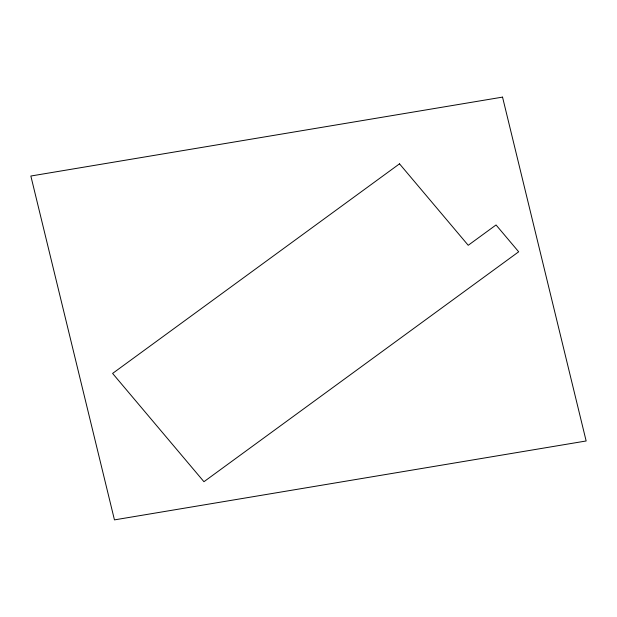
<?xml version="1.0" encoding="UTF-8"?>
<svg xmlns="http://www.w3.org/2000/svg" width="617" height="617" viewBox="0 0 617 617"><rect width="100%" height="100%" fill="white"/><g stroke="black" fill="none" stroke-linecap="round" stroke-linejoin="round"><path stroke-width="0.93" d="M399.515 163.837L112.602 373.424L203.949 481.707L518.681 251.798L496.045 224.966L468.226 245.288L399.515 163.837M502.539 97.116L30.85 176.022L114.454 519.884L586.15 440.978L502.539 97.116"/></g></svg>
